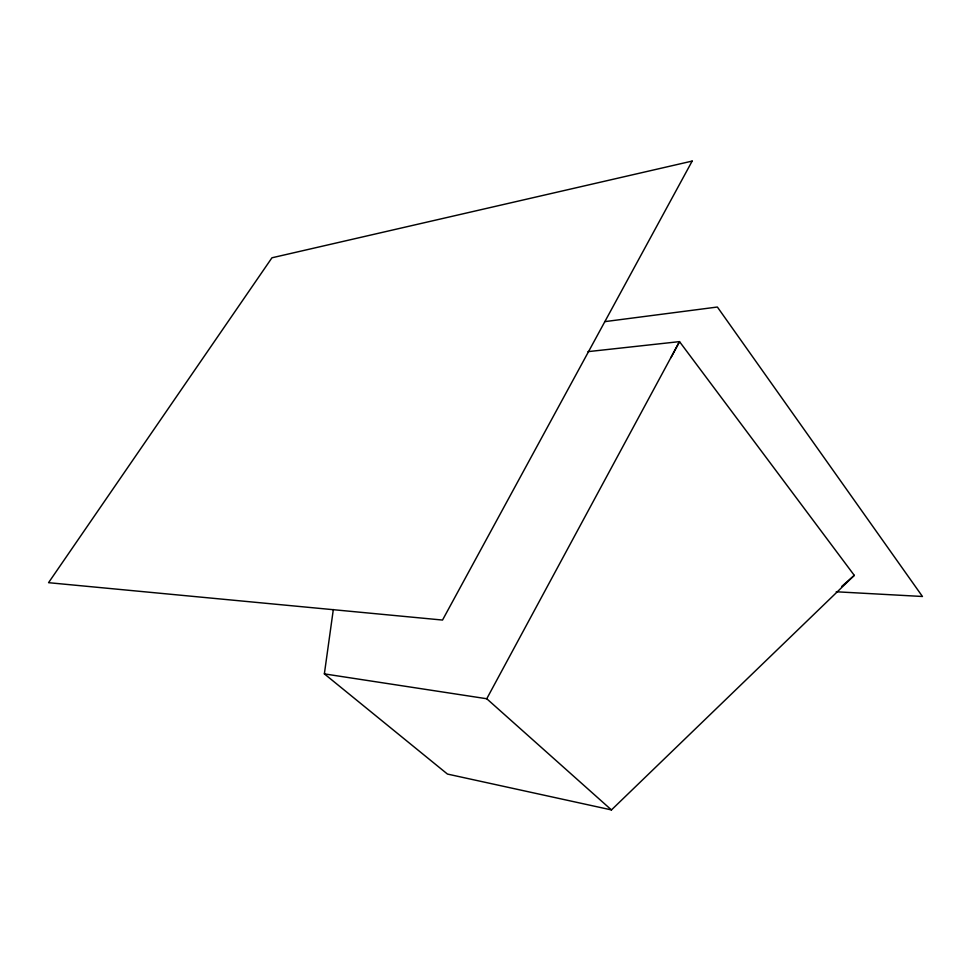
<?xml version="1.0" encoding="UTF-8"?>
<svg xmlns="http://www.w3.org/2000/svg" width="971" height="971" viewBox="0 0 971 971"><rect width="100%" height="100%" fill="white"/><g stroke="black" fill="none" stroke-linecap="round" stroke-linejoin="round"><path stroke-width="1.46" d="M587.953 351.648L679.506 341.622L854.298 575.366L611.451 809.923L447.461 774.069L324.363 673.886L333.32 609.521M670.973 357.668L679.506 341.622L486.75 698.744L324.363 673.886M841.784 586.375L854.298 575.366M604.63 321.656L717.375 307.03L922.45 596.485L836.225 591.776M486.75 698.744L611.451 809.923M692.177 161.077L442.521 620.056L48.55 582.685L271.953 257.788L692.177 161.077"/></g></svg>
